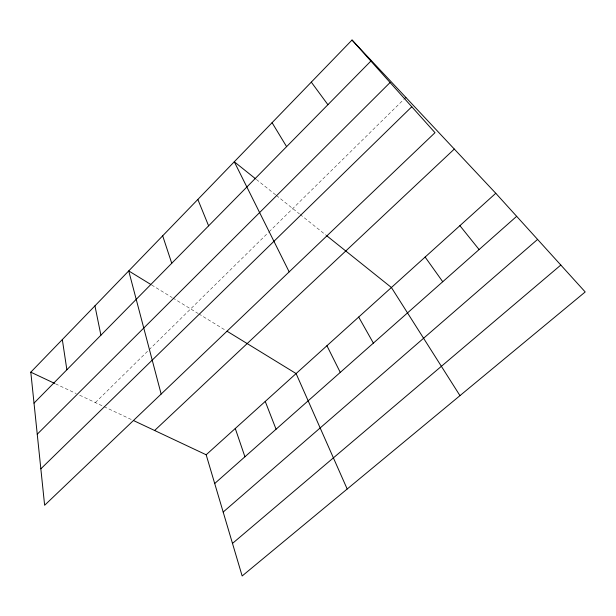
<?xml version="1.0" encoding="UTF-8"?>
<svg xmlns="http://www.w3.org/2000/svg" width="616" height="616" viewBox="0 0 616 616"><rect width="100%" height="100%" fill="white"/><g stroke="black" fill="none" stroke-linecap="round" stroke-linejoin="round"><path stroke-width="0.46" stroke-dasharray="3.08 2.31" d="M95.364 402.579L148.394 350.458M149.072 349.788L268.407 232.494M269.084 231.824L403.788 99.422M55.509 383.814L76.215 393.562M79.695 395.202L103.195 406.275M104.066 406.683L132.609 420.127M151.644 284.977L172.003 297.466M172.819 297.967L197.936 313.375M198.745 313.867L225.41 330.222M256.371 179.441L275.637 194.856M276.384 195.457L299.407 213.883M300.146 214.476L325.964 235.135"/><path stroke-width="0.92" d="M352.029 40.025L435.004 132.686L44.629 505.266L30.8 372.172L352.029 40.025L495.772 193.278L585.2 291.953L242.157 575.975L206.168 454.77L133.456 420.52M34.019 403.118L370.878 61.076M37.245 434.211L390.082 82.521M404.473 98.752L405.844 97.405M40.849 468.83L411.788 106.761M154.616 430.492L454.308 149.072M206.168 454.77L495.772 193.278M214.699 483.522L516.655 216.324M223.177 512.05L537.583 239.408M232.486 543.42L560.822 265.049M30.8 372.172L54.655 383.406M150.828 284.476L128.721 270.917L161.153 394.055M227.027 331.208L296.096 373.573L347.185 489.012M255.64 178.856L234.288 161.769L289.173 271.872M326.703 235.728L391.406 287.51L459.967 395.634M459.898 225.672L479.102 249.557M311.303 82.136L327.912 104.705M425.132 257.065L442.735 281.735M272.079 122.692L286.602 146.647M358.697 317.055L373.373 343.112M326.934 345.73L340.271 372.411M197.844 199.453L208.608 225.841M265.242 401.432L276.06 429.229M235.274 428.49L244.922 456.779M162.678 235.812L171.749 263.271M94.941 305.852L100.909 335.196M62.324 339.578L66.867 369.762"/></g></svg>
